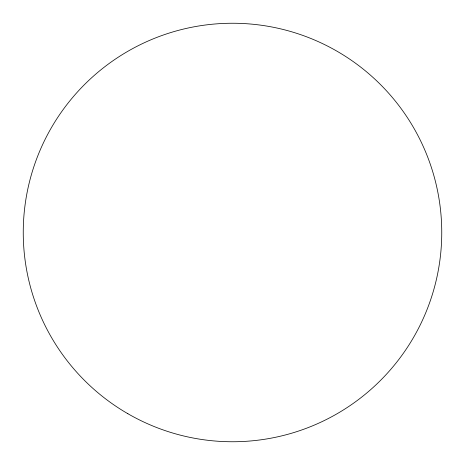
<?xml version="1.0" encoding="UTF-8"?>
<svg xmlns="http://www.w3.org/2000/svg" width="465" height="465" viewBox="0 0 465 465"><rect width="100%" height="100%" fill="white"/><g stroke="black" fill="none" stroke-linecap="round" stroke-linejoin="round"><path stroke-width="0.7" d="M127.875 413.716A209.25 209.25 0 0 0 441.75 232.5A209.25 209.25 0 0 0 127.875 51.284A209.25 209.25 0 0 0 127.875 413.716"/></g></svg>
